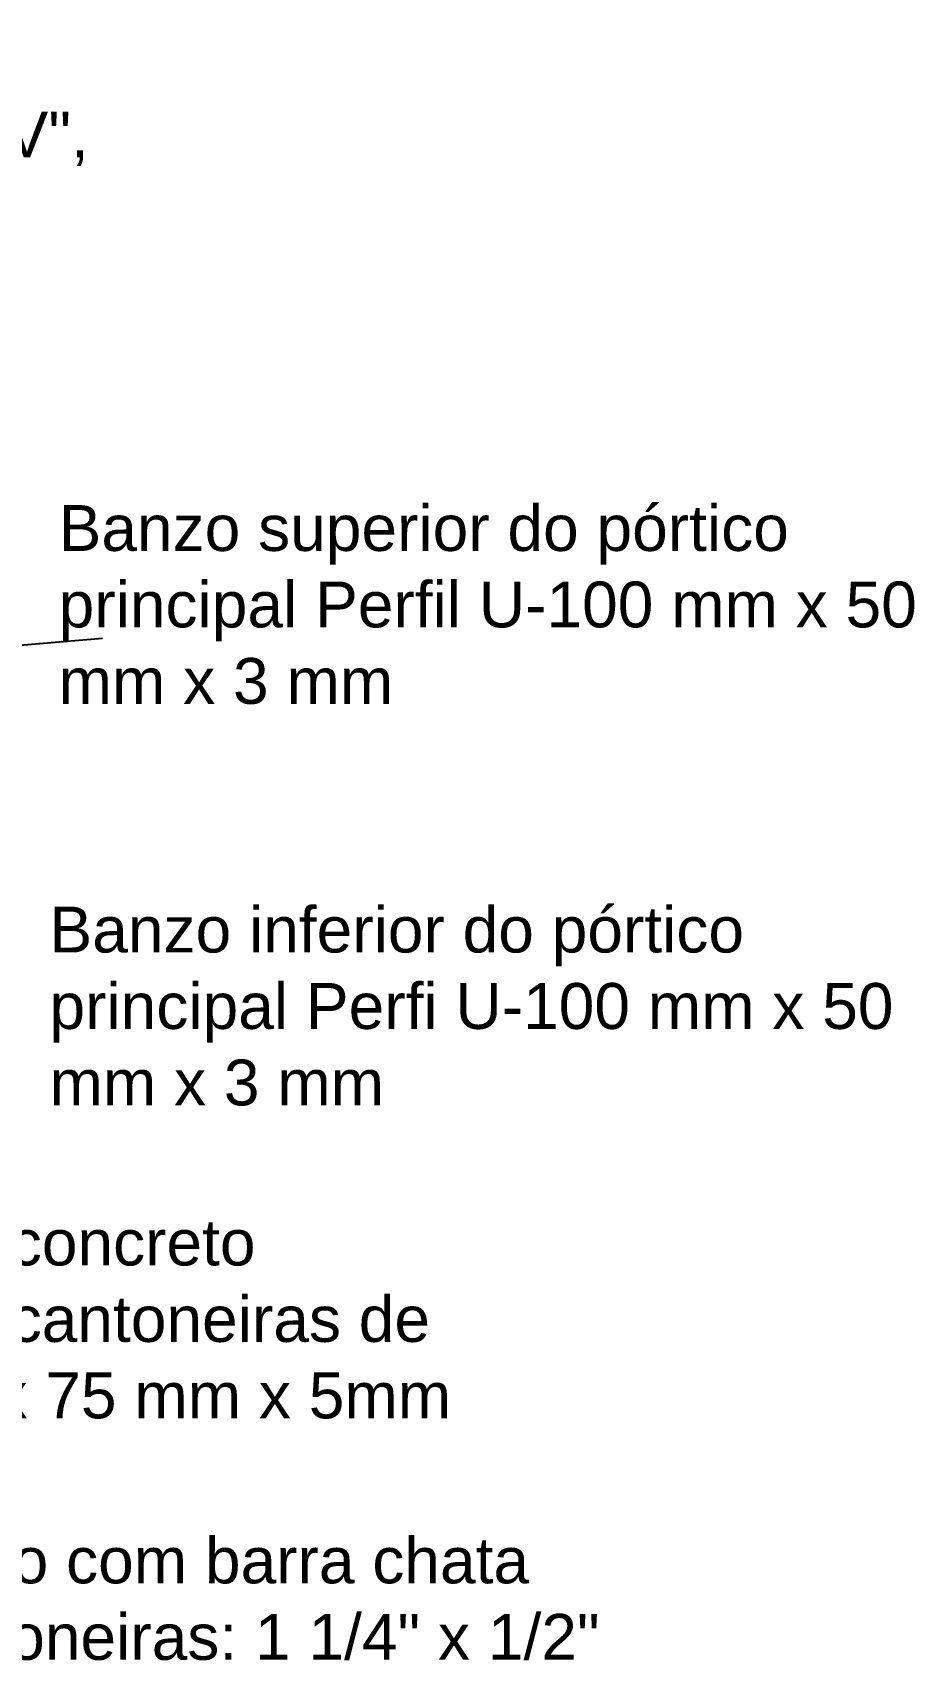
# Model space of a CAD drawing. Header units: millimetres. Extents: x 357 to 945, y 547 to 720.
# Drawn here: x 708.316 to 710.38, y 660.778 to 664.603 of the extents above; entities that cross this region are included whole.
import ezdxf

# ---------------------------------------------------------------- set-up
doc = ezdxf.new("R2010")
doc.units = ezdxf.units.MM
doc.layers.add('LCL-TEXTO4', color=4, linetype='Continuous')
doc.styles.add('ROMANS', font='arial.ttf')

msp = doc.modelspace()

# ---------------------------------------------------------------- linework, layer by layer
msp.add_line((708.47896, 663.18339), (707.56829, 663.1078))

# ---------------------------------------------------------------- texts
at = {"layer": 'LCL-TEXTO4', "char_height": 0.10743114, "attachment_point": 1, "style": 'ROMANS'}
for s, insert, width in [('{\\fArial|b0|i0|c186|p34;\\H1.00007x;\\C2;Mão\\fArial|b0|i0|c0|p34;s\\fArial|b0|i0|c186|p34; francesa\\fArial|b0|i0|c0|p34;s \\fArial|b0|i0|c186|p34;das terças: \\fArial|b0|i0|c0|p34;2 perfis em "V",\\PPerfil U 80 mm x 40 mm x 5 mm }', (706.92283, 664.5969), 1.5409043), ('{\\fArial|b0|i0|c0|p34;\\H1.00007x;\\C2;Banzo superior do pórtico principal Perfil U-100 mm x 50 mm x 3 mm}', (708.37635, 663.49598), 2.2064682), ('{\\fArial|b0|i0|c0|p34;\\H1.00007x;\\C2;Banzo inferior do pórtico principal Perfi U-100 mm x 50 mm x 3 mm}', (708.35492, 662.55536), 2.2064682), ('{\\fArial|b0|i0|c0|p34;\\H1.00007x;\\C2;Topo do pilar de concreto reforçado com 4 cantoneiras de borda: L 75 mm x 75 mm x 5mm}', (707.13566, 661.82228), 2.2064682), ('{\\fArial|b0|i0|c0|p34;\\H1.00007x;\\C2;Reforço de estribo com barra chata soldada nas cantoneiras: 1 1/4" x 1/2" (31.75 mm x 12.6 mm) coladas na face dos pilares com cola epóxi}', (707.12586, 661.07759), 2.6095855)]:
    msp.add_mtext(s, dxfattribs=dict(at, insert=insert, width=width))

doc.saveas('drawing.dxf')
